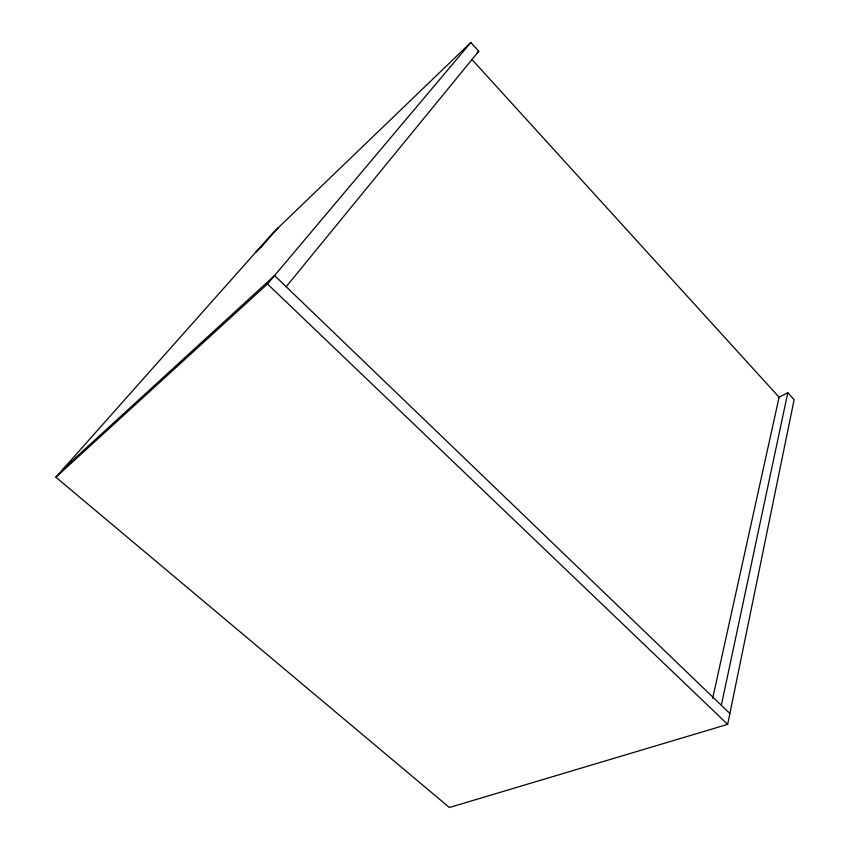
<?xml version="1.0" encoding="UTF-8"?>
<svg xmlns="http://www.w3.org/2000/svg" width="850" height="850" viewBox="0 0 850 850"><rect width="100%" height="100%" fill="white"/><g stroke="black" fill="none" stroke-linecap="round" stroke-linejoin="round"><path stroke-width="1.27" d="M286.174 286.716L478.752 51.255L470.826 42.5L272.999 232.804L55.877 477.211L449.384 807.5L727.653 724.37L794.123 399.702L787.812 392.732L778.388 397.566M721.331 705.277L787.812 392.732M712.651 698.371L779.099 397.205L471.973 59.5M55.877 477.211L267.474 283.974L470.826 42.5M260.833 247.361L278.141 227.853M255.659 252.322L261.428 246.798M262.098 245.937L262.692 245.374M476.829 53.083L478.752 51.255M62.985 469.211L274.571 275.559L729.874 713.49M267.474 283.974L727.653 724.37"/></g></svg>
